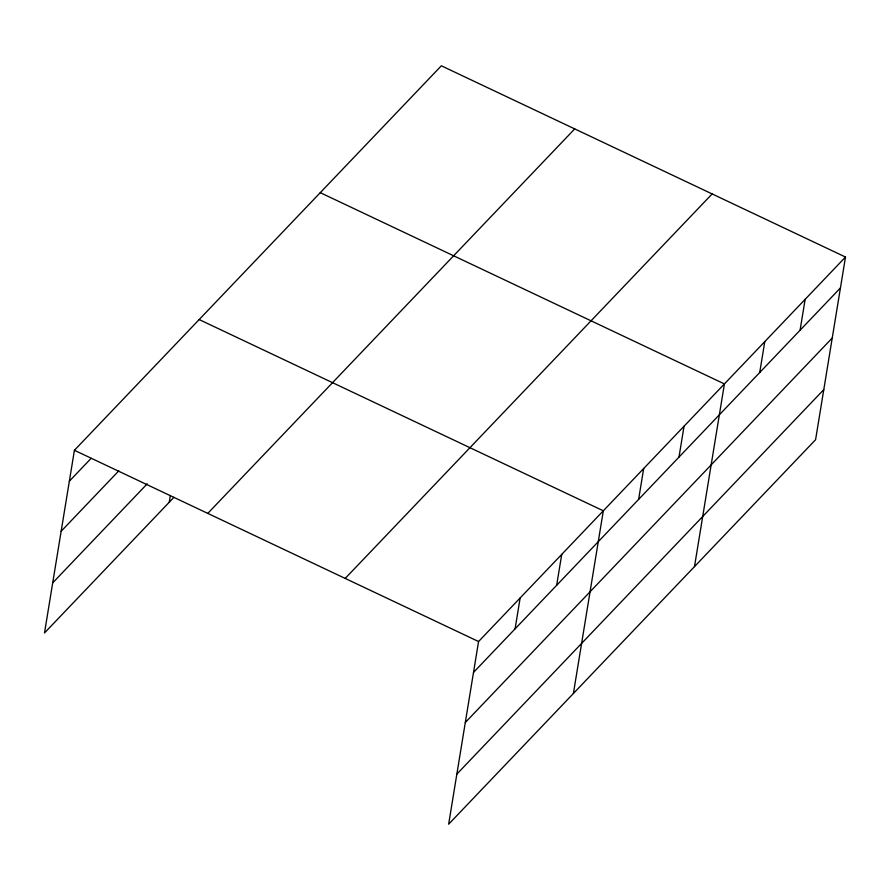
<?xml version="1.0" encoding="UTF-8"?>
<svg xmlns="http://www.w3.org/2000/svg" width="890" height="890" viewBox="0 0 890 890"><rect width="100%" height="100%" fill="white"/><g stroke="black" fill="none" stroke-linecap="round" stroke-linejoin="round"><path stroke-width="1.33" d="M845.5 257.043L478.564 641.534L448.649 824.207L815.585 439.716L845.5 257.043L441.351 65.793L74.415 450.284L44.5 632.957L173.951 497.31M169.256 502.227L170.368 495.463M515.087 628.852L520.149 597.958M556.673 585.275L561.735 554.381M573.405 693.477L603.32 510.804L199.171 319.555M638.631 499.401L643.681 468.518M678.992 457.115L684.043 426.221M694.5 566.596L724.415 383.924L320.267 192.674M759.715 372.521L764.777 341.627M800.077 330.223L805.139 299.34M69.353 481.178L91.091 458.395M61.154 531.263L118.804 470.855M52.699 582.872L147.217 483.837M207.782 513.397L574.718 128.905M345.198 578.422L712.134 193.931M473.502 672.428L840.438 287.937M465.303 722.513L832.239 338.022M456.848 774.122L823.784 389.631M74.415 450.284L478.564 641.534"/></g></svg>
